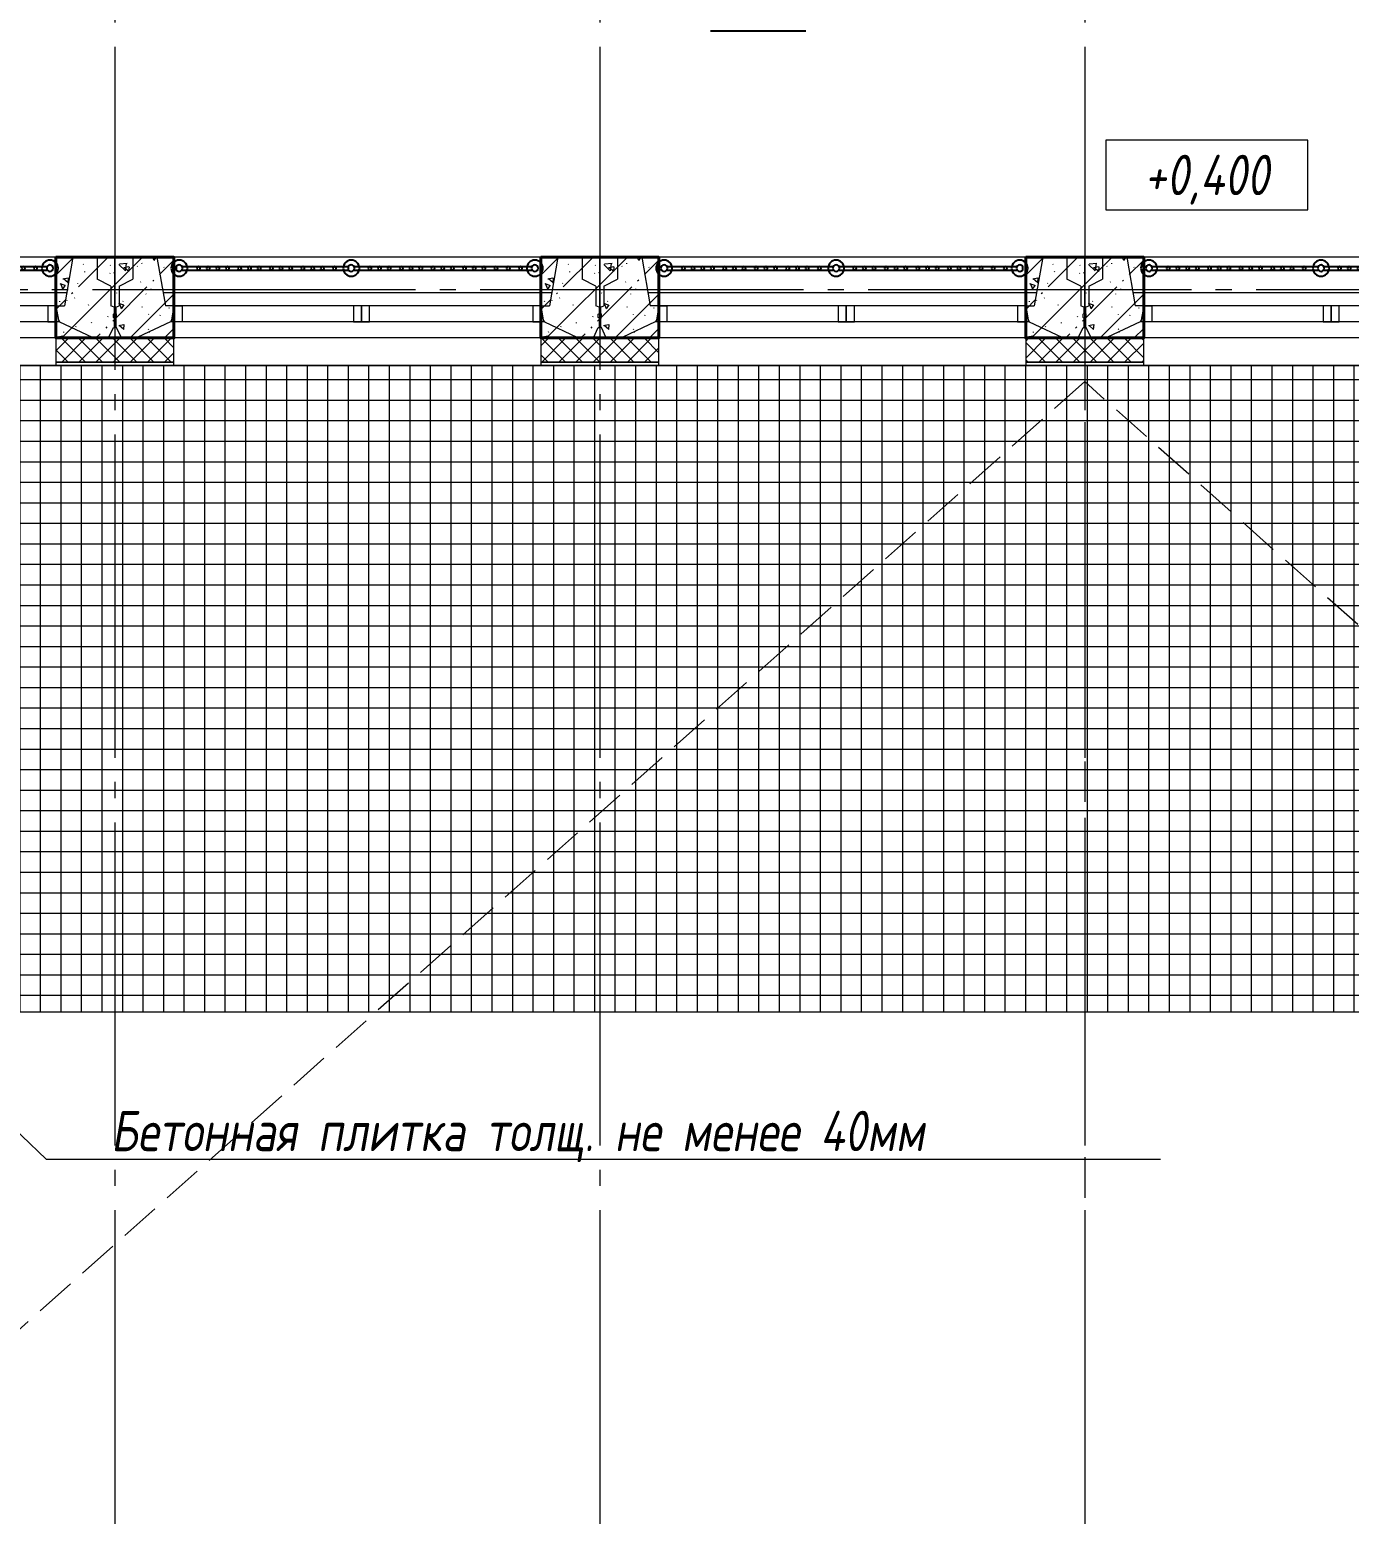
# Model space of a CAD drawing. Header units: millimetres. Extents: x -85420 to 1195317, y -69347 to 470418.
# Drawn here: x 459419 to 467583, y 46997 to 56184 of the extents above; entities that cross this region are included whole.
import ezdxf
from ezdxf import colors
from ezdxf.entities.mleader import LeaderData, LeaderLine
from ezdxf.enums import TextEntityAlignment as Align
from ezdxf.math import Vec2, Vec3

# ---------------------------------------------------------------- set-up
doc = ezdxf.new("R2010")
doc.units = ezdxf.units.MM
for name, pattern in [('GOST2.303 6', [12, 8, -1.5, 1, -1.5]), ('ГОСТ 2.303 4', [7, 5, -2, 0]), ('ГОСТ 2.303 5', [24, 20, -1.5, 1, -1.5]), ('осевая', [50.8, 31.75, -6.35, 6.35, -6.35])]:
    doc.linetypes.add(name, pattern=pattern)
for name, color, linetype, lineweight in [('+АР_Выноски', 4, 'Continuous', 9), ('+АР_Осевые линии', 252, 'GOST2.303 6', 9), ('АР_Окна', 4, 'Continuous', 9), ('АР_Потолки_Штриховка', 252, 'Continuous', 0), ('АР_Сущ Несущая стена', 250, 'Continuous', 50), ('АР_штриховка несущих стен', 250, 'Continuous', 0), ('Ограждение на лест. у окна', 245, 'Continuous', 13), ('Подоконники ПД-11 (МДФ 1550х450)', 245, 'Continuous', 13), ('СПДС_+АР_Стены', 250, 'Continuous', 20), ('стены', 7, 'Continuous', 40), ('ТОНКАЯ', 253, 'Continuous', 0), ('ЭКСПЛИКАЦИЯ', 7, 'Continuous', 5)]:
    doc.layers.add(name, color=color, linetype=linetype, lineweight=lineweight)
doc.layers.add('ОСИ', color=7, linetype='осевая', lineweight=13, true_color=0x999999)
doc.layers.add('ПБ_граница', color=7, linetype='ГОСТ 2.303 4', lineweight=40, true_color=0xdb0000)
doc.styles.add('ГОСТ 2.304', font='CS_Gost2304.shx', dxfattribs={"oblique": 10})
pattern_1 = [(45, (0, 0), (-53.033009, 53.033009), []), (135, (0, 0), (-53.033009, -53.033009), [])]

# ---------------------------------------------------------------- blocks, each defined once
blk = doc.blocks.new('_DOT')
at = {"color": 0, "linetype": 'ByBlock', "lineweight": -2}
blk.add_line((-0.5, 0), (-1, 0), dxfattribs=at)
at = {"color": 0, "linetype": 'ByBlock', "const_width": 0.5}
blk.add_lwpolyline([(-0.25, 0, 1), (0.25, 0, 1)], format="xyb", close=True, dxfattribs=at)
blk = doc.blocks.new('_DotSmall')
at = {"color": 0, "linetype": 'ByBlock', "const_width": 0.5}
blk.add_lwpolyline([(-0.0625, 0, 1), (0.0625, 0, 1)], format="xyb", close=True, dxfattribs=at)
blk = doc.blocks.new('Ограждение')
at = {"layer": 'Подоконники ПД-11 (МДФ 1550х450)', "color": 0, "lineweight": -3, "ltscale": 100}
for p, q in [((-10.3, -17.2), (-10.3, -1047)), ((11.5, -16.4), (11.5, -1047.8)), ((-10.3, -1082.3), (-10.3, -2182.8)), ((11.5, -1081.5), (11.5, -2183.6))]:
    blk.add_line(p, q, dxfattribs=at)
for centre, radius in [((0, 0), 50), ((0, 0), 20), ((0.6, -118.7), 10.9), ((0.6, -178.7), 10.9), ((0.6, -238.7), 10.9), ((0.6, -298.7), 10.9), ((1.2, -374.1), 10.9), ((1.2, -434.1), 10.9), ((1.2, -494.1), 10.9), ((0.6, -569.4), 10.9), ((0.6, -629.4), 10.9), ((0.6, -689.4), 10.9), ((1.3, -764.8), 10.9), ((1.3, -824.8), 10.9), ((1.3, -884.8), 10.9), ((0.6, -960.1), 10.9), ((0, -1064.1), 50), ((0, -1064.1), 20), ((0.6, -1178.7), 10.9), ((0.6, -1238.7), 10.9), ((0.6, -1298.7), 10.9), ((0.7, -1374.1), 10.9), ((0.7, -1434.1), 10.9), ((0.5, -1494.1), 11), ((0.6, -1569.3), 10.9), ((0.6, -1629.3), 10.9), ((0.6, -1689.3), 10.9), ((0.6, -1764.7), 10.9), ((0.6, -1824.7), 10.9), ((0.6, -1884.7), 10.9), ((0.6, -1960), 10.9), ((0.6, -2035.4), 10.9), ((0.6, -2110.8), 10.9), ((0, -2200), 50), ((0, -2200), 20)]:
    blk.add_circle(centre, radius, dxfattribs=at)
blk = doc.blocks.new('НП 3033')
at = {"layer": 'АР_Окна', "ltscale": 100}
for p, q in [((365, 500), (2635, 500)), ((365, 400), (2635, 400)), ((365, 300), (2635, 300)), ((365, 220), (2635, 220)), ((365, 0), (2635, 0))]:
    blk.add_line(p, q, dxfattribs=at)
for points in [[(365, 300), (365, 500), (365, 670), (2635, 670), (2635, 300)], [(365, 300), (415, 300), (415, 400), (365, 400)], [(1450, 400), (1425, 400), (1425, 300), (1450, 300), (1475, 300), (1475, 400), (1437.5, 400)], [(1500, 400), (1475, 400), (1475, 300), (1500, 300), (1525, 300), (1525, 400), (1487.5, 400)], [(2635, 300), (2585, 300), (2585, 400), (2635, 400)]]:
    blk.add_lwpolyline(points, dxfattribs=at)
at = {"layer": 'СПДС_+АР_Стены', "ltscale": 100}
for points in [[(0, 670), (0, 670), (365, 670), (365, 670)], [(3000, 670), (3000, 670), (2635, 670), (2635, 670)]]:
    blk.add_lwpolyline(points, dxfattribs=at)
at = {"layer": 'стены', "ltscale": 100}
for p, q in [((2960, 500), (2860, 500)), ((0, 0), (0, 0))]:
    blk.add_line(p, q, dxfattribs=at)
at = {"layer": 'стены', "lineweight": 30, "ltscale": 100}
blk.add_lwpolyline([(0, 0), (365, 0), (365, 500), (0, 500)], dxfattribs=at)
at = {"layer": 'стены', "ltscale": 100}
blk.add_lwpolyline([(3000, 500), (2635, 500), (2635, 0), (3000, 0)], dxfattribs=at)
blk = doc.blocks.new('обследование 2 этаж 1245')
at = {"layer": 'ТОНКАЯ', "ltscale": 100}
for p, q in [((18500, -16760), (16020, -16760)), ((18500, -16760), (18448, -17060)), ((18500, -16760), (18650, -16760)), ((18650, -16760), (18650, -16895)), ((18760, -16760), (18650, -16760)), ((18760, -17195), (18760, -16760)), ((18760, -16760), (18870, -16760)), ((18760, -17195), (18760, -16760)), ((19020, -16760), (18870, -16760)), ((18870, -16760), (18870, -16895)), ((21500, -16760), (19020, -16760)), ((19020, -16760), (19072, -17060)), ((21500, -16760), (21448, -17060)), ((21500, -16760), (21650, -16760)), ((21650, -16760), (21650, -16895)), ((21760, -16760), (21650, -16760)), ((21760, -17195), (21760, -16760)), ((21760, -16760), (21870, -16760)), ((21760, -17195), (21760, -16760)), ((22020, -16760), (21870, -16760)), ((21870, -16760), (21870, -16895)), ((24500, -16760), (22020, -16760)), ((22020, -16760), (22072, -17060)), ((24500, -16760), (24448, -17060)), ((24500, -16760), (24650, -16760)), ((24650, -16760), (24650, -16895)), ((24760, -16760), (24650, -16760)), ((24760, -17195), (24760, -16760)), ((24760, -16760), (24870, -16760)), ((24760, -17195), (24760, -16760)), ((25020, -16760), (24870, -16760)), ((24870, -16760), (24870, -16895)), ((27500, -16760), (25020, -16760)), ((25020, -16760), (25072, -17060)), ((18735, -16940), (18650, -16895)), ((18785, -16940), (18870, -16895)), ((21735, -16940), (21650, -16895)), ((21785, -16940), (21870, -16895)), ((24735, -16940), (24650, -16895)), ((24785, -16940), (24870, -16895)), ((18461.9, -16980), (16058.1, -16980)), ((18735, -16940), (18735, -17060)), ((18785, -16940), (18785, -17060)), ((21461.9, -16980), (19058.1, -16980)), ((21735, -16940), (21735, -17060)), ((21785, -16940), (21785, -17060)), ((24461.9, -16980), (22058.1, -16980)), ((24735, -16940), (24735, -17060)), ((24785, -16940), (24785, -17060)), ((27461.9, -16980), (25058.1, -16980)), ((18395, -17060), (16125, -17060)), ((18395, -17060), (18410, -17150)), ((18395, -17060), (18448, -17060)), ((18755, -17070), (18735, -17060)), ((18755, -17070), (18755, -17108)), ((18765, -17070), (18785, -17060)), ((18765, -17070), (18765, -17108)), ((19125, -17060), (19072, -17060)), ((19125, -17060), (19110, -17150)), ((21395, -17060), (19125, -17060)), ((21395, -17060), (21410, -17150)), ((21395, -17060), (21448, -17060)), ((21755, -17070), (21735, -17060)), ((21755, -17070), (21755, -17108)), ((21765, -17070), (21785, -17060)), ((21765, -17070), (21765, -17108)), ((22125, -17060), (22072, -17060)), ((22125, -17060), (22110, -17150)), ((24395, -17060), (22125, -17060)), ((24395, -17060), (24410, -17150)), ((24395, -17060), (24448, -17060)), ((24755, -17070), (24735, -17060)), ((24755, -17070), (24755, -17108)), ((24765, -17070), (24785, -17060)), ((24765, -17070), (24765, -17108)), ((25125, -17060), (25072, -17060)), ((25125, -17060), (25110, -17150)), ((27395, -17060), (25125, -17060)), ((18417, -17160), (16103, -17160)), ((18410, -17150), (18417, -17160)), ((18417, -17160), (18618, -17255)), ((18750, -17113), (18755, -17108)), ((18750, -17133), (18750, -17113)), ((18755, -17138), (18750, -17133)), ((18755, -17138), (18755, -17195)), ((18760, -17138), (18760, -17195)), ((18760, -17138), (18760, -17195)), ((18770, -17113), (18765, -17108)), ((18765, -17138), (18770, -17133)), ((18765, -17138), (18765, -17195)), ((18770, -17133), (18770, -17113)), ((19103, -17160), (18902, -17255)), ((19110, -17150), (19103, -17160)), ((21417, -17160), (19103, -17160)), ((21410, -17150), (21417, -17160)), ((21417, -17160), (21618, -17255)), ((21750, -17113), (21755, -17108)), ((21750, -17133), (21750, -17113)), ((21755, -17138), (21750, -17133)), ((21755, -17138), (21755, -17195)), ((21760, -17138), (21760, -17195)), ((21760, -17138), (21760, -17195)), ((21770, -17113), (21765, -17108)), ((21765, -17138), (21770, -17133)), ((21765, -17138), (21765, -17195)), ((21770, -17133), (21770, -17113)), ((22103, -17160), (21902, -17255)), ((22110, -17150), (22103, -17160)), ((24417, -17160), (22103, -17160)), ((24410, -17150), (24417, -17160)), ((24417, -17160), (24618, -17255)), ((24750, -17113), (24755, -17108)), ((24750, -17133), (24750, -17113)), ((24755, -17138), (24750, -17133)), ((24755, -17138), (24755, -17195)), ((24760, -17138), (24760, -17195)), ((24760, -17138), (24760, -17195)), ((24770, -17113), (24765, -17108)), ((24765, -17138), (24770, -17133)), ((24765, -17138), (24765, -17195)), ((24770, -17133), (24770, -17113)), ((25103, -17160), (24902, -17255)), ((25110, -17150), (25103, -17160)), ((27417, -17160), (25103, -17160)), ((18620, -17260), (15900, -17260)), ((18618, -17255), (18620, -17260)), ((18720, -17260), (18620, -17260)), ((18720, -17260), (18750, -17195)), ((18750, -17195), (18755, -17195)), ((18755, -17195), (18760, -17195)), ((18765, -17195), (18760, -17195)), ((18770, -17195), (18765, -17195)), ((18800, -17260), (18770, -17195)), ((18800, -17260), (18900, -17260)), ((18902, -17255), (18900, -17260)), ((21620, -17260), (18900, -17260)), ((21618, -17255), (21620, -17260)), ((21720, -17260), (21620, -17260)), ((21720, -17260), (21750, -17195)), ((21750, -17195), (21755, -17195)), ((21755, -17195), (21760, -17195)), ((21765, -17195), (21760, -17195)), ((21770, -17195), (21765, -17195)), ((21800, -17260), (21770, -17195)), ((21800, -17260), (21900, -17260)), ((21902, -17255), (21900, -17260)), ((24620, -17260), (21900, -17260)), ((24618, -17255), (24620, -17260)), ((24720, -17260), (24620, -17260)), ((24720, -17260), (24750, -17195)), ((24720, -17260), (24800, -17260)), ((24750, -17195), (24755, -17195)), ((24755, -17195), (24760, -17195)), ((24765, -17195), (24760, -17195)), ((24770, -17195), (24765, -17195)), ((24800, -17260), (24770, -17195)), ((24800, -17260), (24900, -17260)), ((24902, -17255), (24900, -17260)), ((27620, -17260), (24900, -17260))]:
    blk.add_line(p, q, dxfattribs=at)
blk = doc.blocks.new('A$C314F1C93')
at = {"layer": '+АР_Осевые линии', "linetype": 'ГОСТ 2.303 5', "lineweight": 0, "ltscale": 100}
for p, q in [((29540, 64752.7), (29540, -9752.2)), ((32540, 64752.7), (32540, -9752.2)), ((35540, 64752.7), (35540, -9752.2))]:
    blk.add_line(p, q, dxfattribs=at)
blk.add_lwpolyline([(-4200, 39250), (75280, 39250)], dxfattribs=at)

msp = doc.modelspace()

# ---------------------------------------------------------------- hatches: boundary and pattern name
at = {"layer": 'АР_Потолки_Штриховка', "lineweight": 0, "ltscale": 50, "true_color": 0x636466}
h = msp.add_hatch(dxfattribs=at)
h.set_pattern_fill('ANSI37', color=251, scale=40, angle=45)
h.set_pattern_definition([(90, (0, 195242.82), (-127, 0), []), (180, (0, 195242.82), (-1e-14, -127), [])])
edge = h.paths.add_edge_path()
edge.add_line((475244.1, 54106.4), (456648.6, 54106.4))
edge.add_line((475244.1, 50106.4), (475244.1, 54106.4))
edge.add_line((456648.6, 50106.4), (475244.1, 50106.4))
edge.add_line((456648.6, 54106.4), (456648.6, 50106.4))

# ---------------------------------------------------------------- wipeouts: each hides what was drawn before it
at = {"color": 7, "ltscale": 100, "true_color": 0xffffff}
msp.add_wipeout([(466077.2, 55070.3), (467326, 55070.3), (467326, 55500.3), (466077.2, 55500.3)], dxfattribs=at).dxf.layer = '+АР_Выноски'

# ---------------------------------------------------------------- next in the draw order: linework, layer by layer
at = {"layer": '+АР_Выноски', "linetype": 'Continuous', "ltscale": 100}
msp.add_lwpolyline([(466077.2, 55070.3), (467326, 55070.3), (467326, 55500.3), (466077.2, 55500.3), (466077.2, 55070.3)], dxfattribs=at)

# ---------------------------------------------------------------- next in the draw order: texts
at = {"layer": '+АР_Выноски', "linetype": 'Continuous', "ltscale": 100, "style": 'ГОСТ 2.304', "oblique": 10}
msp.add_text('+0,400', height=250, dxfattribs=at).set_placement((466701.6, 55285.3), align=Align.MIDDLE_CENTER)

# ---------------------------------------------------------------- next in the draw order: block references
at = {"layer": 'ОСИ', "ltscale": 40}
msp.add_blockref('A$C314F1C93', (430406.4, 15326.4, 0), dxfattribs=at)

# ---------------------------------------------------------------- next in the draw order: hatches: boundary and pattern name
at = {"layer": 'АР_штриховка несущих стен', "lineweight": 0}
h = msp.add_hatch(dxfattribs=at)
h.set_pattern_fill('FP_1', color=256, angle=90, style=0, pattern_type=2)
h.set_pattern_definition([(225, (238303.74, 442842.94), (212.13203, -212.13203), [300, -50, 10, -50]), (225, (238091.74, 442842.94), (212.13203, -212.13203), []), (140, (238303.74, 442842.94), (31.37587, 358.6306), [37.5, -412.5]), (85, (238303.74, 442842.94), (-376.09568, -69.3761), [30, -330]), (190.451, (238306.35, 442872.82), (-344.71734, 289.2568), [31.87, -350.571]), (136.184, (238203.74, 442842.94), (82.7615, 533.61997), [56.25, -618.75]), (186.636, (238210.64, 442887.4), (-487.0622, 467.3284), [47.805, -525.856]), (81.184, (238203.74, 442842.94), (-487.05805, 467.33264), [45, -495]), (111, (238228.74, 442892.94), (201.30952, 298.45407), [37.5, -412.5]), (56, (238228.74, 442892.94), (-362.5749, 121.6571), [30, -330]), (161.451, (238245.5, 442917.8), (-161.2621, 420.11198), [31.87, -350.571]), (127.5, (238303.74, 442842.94), (-166.446927, 6.079928), [3.353, -322.647, 3.353, -331.647, -331.25]), (127.5, (238303.74, 442842.94), (-166.446927, 6.079928), [-661, 3.353, -327.897]), (97.5, (238303.74, 442842.94), (-197.205856, 131.53477), [3.353, -187.647, 3.353, -315.147, -126.25]), (97.5, (238303.74, 442842.94), (-197.205856, 131.53477), [-509.5, 3.353, -122.897]), (57.5, (238303.74, 442731.44), (11.277436, 266.91122), [3.353, -121.647, 3.353, -386.647, -517.5]), (57.5, (238303.74, 442731.44), (11.277436, 266.91122), [-515, 3.353, -514.147]), (47.5, (238303.74, 442681.44), (-50.05249, 291.59308), [3.353, -159.147, 3.353, -255.647, -367.5]), (47.5, (238303.74, 442681.44), (-50.05249, 291.59308), [-421.5, 3.353, -364.147])])
h.paths.add_polyline_path([(459581.4, 54276.4), (460311.4, 54276.4), (460311.4, 54776.4), (459581.4, 54776.4)])
h = msp.add_hatch(dxfattribs=at)
h.set_pattern_fill('FP_1', color=256, angle=90, style=0, pattern_type=2)
h.set_pattern_definition([(225, (241303.74, 442842.94), (212.13203, -212.13203), [300, -50, 10, -50]), (225, (241091.74, 442842.94), (212.13203, -212.13203), []), (140, (241303.74, 442842.94), (31.37587, 358.6306), [37.5, -412.5]), (85, (241303.74, 442842.94), (-376.09568, -69.3761), [30, -330]), (190.451, (241306.35, 442872.82), (-344.71734, 289.2568), [31.87, -350.571]), (136.184, (241203.74, 442842.94), (82.7615, 533.61997), [56.25, -618.75]), (186.636, (241210.64, 442887.4), (-487.0622, 467.3284), [47.805, -525.856]), (81.184, (241203.74, 442842.94), (-487.05805, 467.33264), [45, -495]), (111, (241228.74, 442892.94), (201.30952, 298.45407), [37.5, -412.5]), (56, (241228.74, 442892.94), (-362.5749, 121.6571), [30, -330]), (161.451, (241245.5, 442917.8), (-161.2621, 420.11198), [31.87, -350.571]), (127.5, (241303.74, 442842.94), (-166.446927, 6.079928), [3.353, -322.647, 3.353, -331.647, -331.25]), (127.5, (241303.74, 442842.94), (-166.446927, 6.079928), [-661, 3.353, -327.897]), (97.5, (241303.74, 442842.94), (-197.205856, 131.53477), [3.353, -187.647, 3.353, -315.147, -126.25]), (97.5, (241303.74, 442842.94), (-197.205856, 131.53477), [-509.5, 3.353, -122.897]), (57.5, (241303.74, 442731.44), (11.277436, 266.91122), [3.353, -121.647, 3.353, -386.647, -517.5]), (57.5, (241303.74, 442731.44), (11.277436, 266.91122), [-515, 3.353, -514.147]), (47.5, (241303.74, 442681.44), (-50.05249, 291.59308), [3.353, -159.147, 3.353, -255.647, -367.5]), (47.5, (241303.74, 442681.44), (-50.05249, 291.59308), [-421.5, 3.353, -364.147])])
h.paths.add_polyline_path([(462581.4, 54276.4), (463311.4, 54276.4), (463311.4, 54776.4), (462581.4, 54776.4)])
h = msp.add_hatch(dxfattribs=at)
h.set_pattern_fill('FP_1', color=256, angle=90, style=0, pattern_type=2)
h.set_pattern_definition([(225, (244303.74, 442842.94), (212.13203, -212.13203), [300, -50, 10, -50]), (225, (244091.74, 442842.94), (212.13203, -212.13203), []), (140, (244303.74, 442842.94), (31.37587, 358.6306), [37.5, -412.5]), (85, (244303.74, 442842.94), (-376.09568, -69.3761), [30, -330]), (190.451, (244306.35, 442872.82), (-344.71734, 289.2568), [31.87, -350.571]), (136.184, (244203.74, 442842.94), (82.7615, 533.61997), [56.25, -618.75]), (186.636, (244210.64, 442887.4), (-487.0622, 467.3284), [47.805, -525.856]), (81.184, (244203.74, 442842.94), (-487.05805, 467.33264), [45, -495]), (111, (244228.74, 442892.94), (201.30952, 298.45407), [37.5, -412.5]), (56, (244228.74, 442892.94), (-362.5749, 121.6571), [30, -330]), (161.451, (244245.5, 442917.8), (-161.2621, 420.11198), [31.87, -350.571]), (127.5, (244303.74, 442842.94), (-166.446927, 6.079928), [3.353, -322.647, 3.353, -331.647, -331.25]), (127.5, (244303.74, 442842.94), (-166.446927, 6.079928), [-661, 3.353, -327.897]), (97.5, (244303.74, 442842.94), (-197.205856, 131.53477), [3.353, -187.647, 3.353, -315.147, -126.25]), (97.5, (244303.74, 442842.94), (-197.205856, 131.53477), [-509.5, 3.353, -122.897]), (57.5, (244303.74, 442731.44), (11.277436, 266.91122), [3.353, -121.647, 3.353, -386.647, -517.5]), (57.5, (244303.74, 442731.44), (11.277436, 266.91122), [-515, 3.353, -514.147]), (47.5, (244303.74, 442681.44), (-50.05249, 291.59308), [3.353, -159.147, 3.353, -255.647, -367.5]), (47.5, (244303.74, 442681.44), (-50.05249, 291.59308), [-421.5, 3.353, -364.147])])
h.paths.add_polyline_path([(465581.4, 54276.4), (466311.4, 54276.4), (466311.4, 54776.4), (465581.4, 54776.4)])
at = {"layer": 'СПДС_+АР_Стены', "lineweight": 9, "ltscale": 100}
h = msp.add_hatch(dxfattribs=at)
h.set_pattern_fill('НЕМЕТАЛЛИЧЕСКИЕ МАТЕРИАЛЫ', color=256, scale=30, style=0, pattern_type=2)
h.set_pattern_definition(pattern_1)
h.paths.add_polyline_path([(459581.4, 54126.4), (460311.4, 54126.4), (460311.4, 54276.4), (459581.4, 54276.4)], flags=0)
h = msp.add_hatch(dxfattribs=at)
h.set_pattern_fill('НЕМЕТАЛЛИЧЕСКИЕ МАТЕРИАЛЫ', color=256, scale=30, style=0, pattern_type=2)
h.set_pattern_definition(pattern_1)
h.paths.add_polyline_path([(462581.4, 54126.4), (463311.4, 54126.4), (463311.4, 54276.4), (462581.4, 54276.4)], flags=0)
h = msp.add_hatch(dxfattribs=at)
h.set_pattern_fill('НЕМЕТАЛЛИЧЕСКИЕ МАТЕРИАЛЫ', color=256, scale=30, style=0, pattern_type=2)
h.set_pattern_definition(pattern_1)
h.paths.add_polyline_path([(465581.4, 54126.4), (466311.4, 54126.4), (466311.4, 54276.4), (465581.4, 54276.4)], flags=0)

# ---------------------------------------------------------------- next in the draw order: linework, layer by layer
at = {"lineweight": 0, "elevation": 0}
msp.add_lwpolyline([(456396.4, 54106.4), (475496.3, 54106.4), (475496.3, 43541.9, -0.423061), (475196.3, 43241.9), (456696.4, 43241.9, -0.40151), (456396.4, 43541.9)], format="xyb", close=True, dxfattribs=at)
msp.add_lwpolyline([(475199.1, 43494.1), (456700.3, 43494.1, -0.384274), (456648.6, 43545.8), (456648.6, 54106.4), (475244.1, 54106.4), (475244.1, 43539.2, -0.437419), (475199.1, 43494.1)], format="xyb", dxfattribs=at)
at = {"layer": 'АР_штриховка несущих стен', "color": 251, "lineweight": 0, "ltscale": 50, "true_color": 0x636466}
msp.add_lwpolyline([(456648.6, 54106.4), (456648.6, 50106.4), (475244.1, 50106.4), (475244.1, 54106.4)], close=True, dxfattribs=at)
at = {"layer": 'АР_штриховка несущих стен', "linetype": 'ГОСТ 2.303 4', "lineweight": 0, "ltscale": 50, "elevation": 0}
for points in [[(465946.4, 54106.4), (465946.4, 43421.4)], [(465946.4, 54006.4), (457196.3, 46221.4), (465946.4, 43421.4), (474696.4, 46221.4), (465946.4, 54006.4)]]:
    msp.add_lwpolyline(points, dxfattribs=at)
at = {"layer": 'СПДС_+АР_Стены', "ltscale": 100}
for points in [[(459581.4, 54126.4), (460311.4, 54126.4), (460311.4, 54276.4), (459581.4, 54276.4), (459581.4, 54126.4)], [(462581.4, 54126.4), (463311.4, 54126.4), (463311.4, 54276.4), (462581.4, 54276.4), (462581.4, 54126.4)], [(465581.4, 54126.4), (466311.4, 54126.4), (466311.4, 54276.4), (465581.4, 54276.4), (465581.4, 54126.4)], [(460311.4, 54126.4), (459581.4, 54126.4), (459581.4, 54106.4), (460311.4, 54106.4), (460311.4, 54126.4)], [(463311.4, 54126.4), (462581.4, 54126.4), (462581.4, 54106.4), (463311.4, 54106.4), (463311.4, 54126.4)], [(466311.4, 54126.4), (465581.4, 54126.4), (465581.4, 54106.4), (466311.4, 54106.4), (466311.4, 54126.4)]]:
    msp.add_lwpolyline(points, close=True, dxfattribs=at)
at = {"layer": 'стены', "ltscale": 100, "elevation": 0}
for points in [[(459581.4, 54776.4), (460311.4, 54776.4), (460311.4, 54276.4), (459581.4, 54276.4)], [(462581.4, 54776.4), (463311.4, 54776.4), (463311.4, 54276.4), (462581.4, 54276.4)], [(465581.4, 54776.4), (466311.4, 54776.4), (466311.4, 54276.4), (465581.4, 54276.4)]]:
    msp.add_lwpolyline(points, close=True, dxfattribs=at)
at = {"layer": 'ЭКСПЛИКАЦИЯ', "linetype": 'Continuous', "lineweight": 25, "ltscale": 100}
msp.add_line((463631.8, 56176.6), (464221.8, 56176.6), dxfattribs=at)

# ---------------------------------------------------------------- next in the draw order: block references
at = {"layer": 'АР_Сущ Несущая стена', "rotation": 180}
for p in [(459946.4, 54776.4, 0), (462946.4, 54776.4, 0), (465946.4, 54776.4, 0), (468946.4, 54776.4, 0)]:
    msp.add_blockref('НП 3033', p, dxfattribs=at)
at = {"layer": 'Ограждение на лест. у окна', "color": 0, "lineweight": -3, "ltscale": 100, "xscale": -1, "rotation": 89.99999999999984}
for p in [(457344.3, 54708.6, 0), (460344.3, 54708.6, 0), (463344.3, 54708.6, 0), (466344.3, 54708.6, 0)]:
    msp.add_blockref('Ограждение', p, dxfattribs=at)
at = {"layer": 'ТОНКАЯ', "ltscale": 200}
msp.add_blockref('обследование 2 этаж 1245', (441186.4, 71536.4, 0), dxfattribs=at)

# ---------------------------------------------------------------- next in the draw order: leaders
at = {"layer": '+АР_Выноски', "ltscale": 100}
ml = msp.add_multileader_mtext('Standard', dxfattribs=at)
ml.set_content('Бетонная плитка толщ. не менее 40мм', color=256, style='ГОСТ 2.304')
ml.set_leader_properties(color=256, linetype='ByLayer', lineweight=-1)
ml.set_arrow_properties(name='DOT')
ml.build(insert=Vec2(0, 0))
ml.multileader.update_dxf_attribs({"text_left_attachment_type": 6, "text_right_attachment_type": 6, "dogleg_length": 2, "arrow_head_size": 200, "scale": 100})
ctx = ml.context
ctx.base_point, ctx.scale, ctx.char_height, ctx.arrow_head_size, ctx.landing_gap_size, ctx.plane_origin = Vec3(459720.6, 49194.2), 100, 250, 200, 200, Vec3(458325.7, 50335.8)
ctx.left_attachment, ctx.right_attachment = 6, 6
notes = []
notes.append((ctx, [(0, (1, 1, 0), (459520.6, 49194.2), (1, 0), 200, [(0, [(458325.7, 50335.8)], 0, [])])]))
ctx.mtext.insert, ctx.mtext.flow_direction = Vec3(459920.6, 49494.2), 5
at = {"layer": 'ПБ_граница', "linetype": 'ByBlock', "lineweight": 0, "ltscale": 70}
ml = msp.add_multileader_mtext('Standard', dxfattribs=at)
ml.set_content('Граница пожарной зоны ', color=256, style='ГОСТ 2.304')
ml.set_leader_properties(color=256, lineweight=-1)
ml.set_arrow_properties(name='DOTSMALL')
ml.build(insert=Vec2(0, 0))
ml.multileader.update_dxf_attribs({"text_left_attachment_type": 6, "text_right_attachment_type": 6, "dogleg_length": 173.1, "arrow_head_size": 250, "scale": 100})
ctx = ml.context
ctx.base_point, ctx.scale, ctx.char_height, ctx.arrow_head_size, ctx.landing_gap_size, ctx.plane_origin = Vec3(450273, 51533, 0), 100, 250, 250, 200, Vec3(406909.5, 65636.9, 0)
ctx.left_attachment, ctx.right_attachment = 6, 6
notes.append((ctx, [(0, (1, 1, 0), (450099.9, 51533, 0), (1, 0), 173.1, [(3, [(448218.2, 55394.9, 0)], 0, [])])]))
ctx.mtext.insert, ctx.mtext.width, ctx.mtext.defined_height, ctx.mtext.line_spacing_factor, ctx.mtext.flow_direction = Vec3(450473, 51845.5, 0), 7160.099, 981, 0.768, 5
for ctx, leaders in notes:
    for number, flags, end, landing, length, lines in leaders:
        leader = LeaderData()
        leader.index, (leader.has_last_leader_line, leader.has_dogleg_vector, leader.attachment_direction) = number, flags
        leader.last_leader_point, leader.dogleg_vector, leader.dogleg_length = Vec3(end), Vec3(landing), length
        for number, points, colour, breaks in lines:
            line = LeaderLine()
            line.index, line.vertices, line.color, line.breaks = number, Vec3.list(points), colors.encode_raw_color(colour), breaks
            leader.lines.append(line)
        ctx.leaders.append(leader)

doc.saveas('drawing.dxf')
